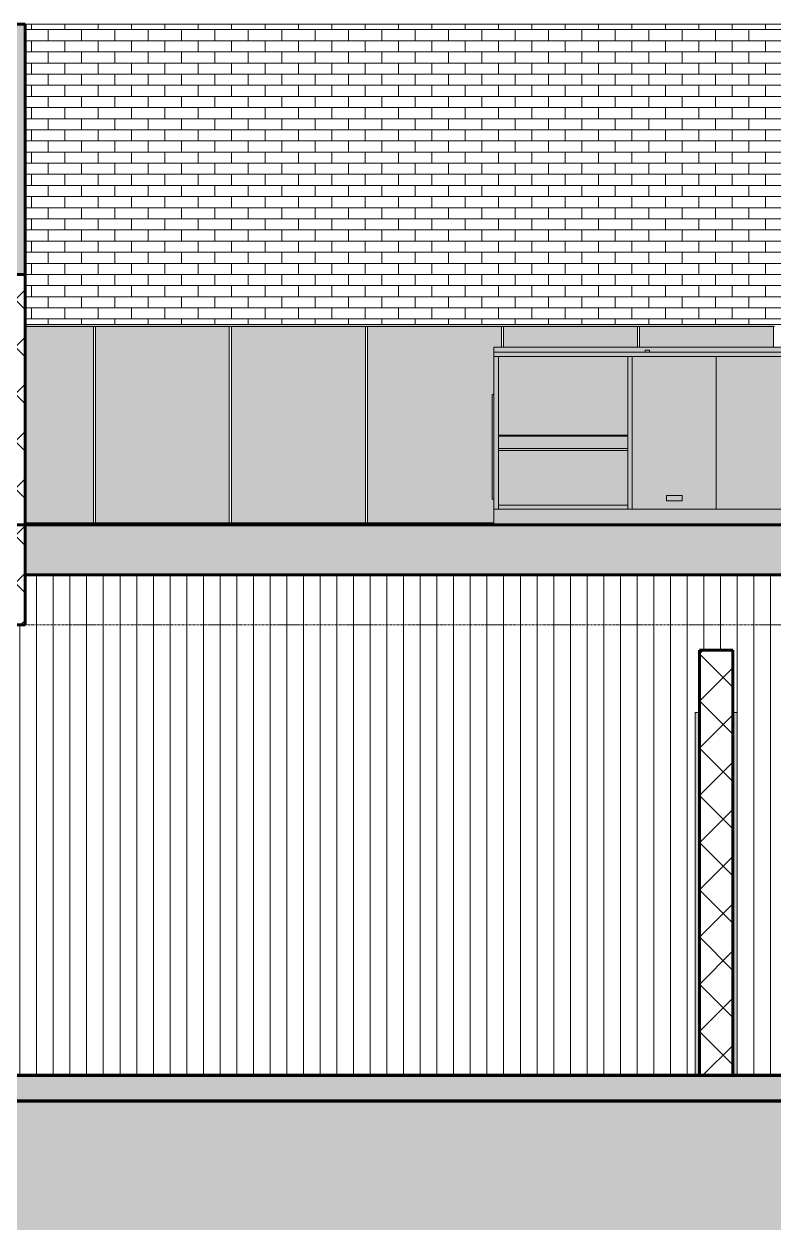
# Model space of a CAD drawing. Header units: inches. Extents: x 1275 to 2881, y -101 to 461.
# Drawn here: x 2319.8 to 2499.6, y -37 to 252 of the extents above; entities that cross this region are included whole.
import ezdxf

# ---------------------------------------------------------------- set-up
doc = ezdxf.new("R2010")
doc.units = ezdxf.units.IN
doc.header["$MEASUREMENT"] = 0
doc.linetypes.add('Grid Line 1_2_', pattern=[0.875, 0.5, -0.125, 0.125, -0.125])
for name, color, linetype, lineweight in [('0-1', 7, 'Continuous', 5), ('0-3', 7, 'Continuous', 9), ('A-DOOR-FRAM-1', 55, 'Continuous', 18), ('A-DOOR-FRAM-2', 7, 'Continuous', 9), ('A-FLOR-LEVL-1', 51, 'Grid Line 1_2_', 9), ('A-GLAZ-CURT', 52, 'Continuous', 9), ('A-GLAZ-CWMG', 51, 'Continuous', 9), ('A-ROOF', 132, 'Continuous', 18), ('A-ROOF-2', 132, 'Continuous', 60), ('A-WALL-PATT-1', 252, 'Continuous', 9), ('A-WALL-PATT-3', 111, 'Continuous', 9), ('C-BLDG-PADS', 91, 'Continuous', 80), ('C-TOPO', 7, 'Continuous', 9), ('C-TOPO-1', 7, 'Continuous', 60), ('M-EQPM', 50, 'Continuous', 9), ('S-FNDN', 32, 'Continuous', 18), ('S-FNDN-2', 250, 'Continuous', 60), ('S-FNDN-6', 32, 'Continuous', 60)]:
    doc.layers.add(name, color=color, linetype=linetype, lineweight=lineweight)
pattern_1 = [(45, (1972.647, 112.405), (-5.65685, 5.65685), []), (135, (1972.647, 112.405), (-5.65685, -5.65685), [])]

# ---------------------------------------------------------------- blocks, each defined once
blk = doc.blocks.new('Oakfire_2_Amenities_rvt-1-BUILDING SECTION - EAST_WEST _ PREP KITCHEN - LOOKING SOUTH')
at = {"layer": 'A-FLOR-LEVL-1'}
for p, q in [((1275.24, 192), (2864.59, 192)), ((1275.24, 0), (2864.59, 0))]:
    blk.add_line(p, q, dxfattribs=at)
blk = doc.blocks.new('Single-Flush - 36_ x 84_-1493901-BUILDING SECTION - EAST_WEST _ PREP KITCHEN - LOOKING SOUTH')
at = {"layer": 'A-DOOR-FRAM-1'}
for points in [[(2481.75, 0), (2481.75, 87), (2480.75, 87), (2480.75, 0)], [(2490.75, 0), (2490.75, 87), (2489.75, 87), (2489.75, 0)]]:
    blk.add_hatch(color=256, dxfattribs=at).paths.add_polyline_path(points, flags=0)
at = {"layer": 'A-DOOR-FRAM-2'}
for p, q in [((2480.75, 0), (2480.75, 87)), ((2480.75, 87), (2481.75, 87)), ((2489.75, 87), (2490.75, 87)), ((2490.75, 87), (2490.75, 0))]:
    blk.add_line(p, q, dxfattribs=at)
blk = doc.blocks.new('Oakfire_2_Kitchen_rvt-1-BUILDING SECTION - EAST_WEST _ PREP KITCHEN - LOOKING SOUTH')
at = {"layer": 'A-WALL-PATT-1'}
h = blk.add_hatch(dxfattribs=at)
h.set_pattern_fill('FP_7', color=256, style=0, pattern_type=2)
h.set_pattern_definition(pattern_1)
h.paths.add_polyline_path([(2312.08, 108), (2320.08, 108), (2320.08, 192), (2312.08, 192), (2312.08, 111.21)], flags=0)
h = blk.add_hatch(dxfattribs=at)
h.set_pattern_fill('FP_7', color=256, style=0, pattern_type=2)
h.set_pattern_definition(pattern_1)
h.paths.add_polyline_path([(2489.75, 0), (2489.75, 102), (2481.75, 102), (2481.75, 0)], flags=0)
at = {"layer": 'A-FLOR-LEVL-1'}
for p, q in [((1275.24, 192), (2864.59, 192)), ((1275.24, 108), (2864.59, 108)), ((1275.24, 0), (2864.59, 0))]:
    blk.add_line(p, q, dxfattribs=at)
at = {"layer": 'S-FNDN-2'}
for p, q in [((2320.08, 192), (2312.08, 192)), ((2320.08, 108), (2320.08, 192)), ((2312.08, 108), (2320.08, 108)), ((2489.75, 102), (2481.75, 102)), ((2481.75, 102), (2481.75, 0)), ((2489.75, 0), (2489.75, 102)), ((2481.75, 0), (2489.75, 0))]:
    blk.add_line(p, q, dxfattribs=at)
at = {"layer": '0-3'}
blk.add_blockref('Single-Flush - 36_ x 84_-1493901-BUILDING SECTION - EAST_WEST _ PREP KITCHEN - LOOKING SOUTH', (0, 0), dxfattribs=at)
blk = doc.blocks.new('Frameless Glass Panel - fake-V17-BUILDING SECTION - EAST_WEST _ PREP KITCHEN - LOOKING SOUTH')
at = {"layer": 'A-GLAZ-CURT'}
blk.add_hatch(color=256, dxfattribs=at).paths.add_polyline_path([(2493.18, 174.62), (2499.47, 174.62), (2499.47, 179.5), (2467.36, 179.5), (2467.36, 174.62), (2492.6, 174.62)], flags=0)
for p, q in [((2467.36, 179.5), (2467.36, 174.62)), ((2499.47, 174.62), (2499.47, 179.5))]:
    blk.add_line(p, q, dxfattribs=at)
blk = doc.blocks.new('Frameless Glass Panel - fake-V18-BUILDING SECTION - EAST_WEST _ PREP KITCHEN - LOOKING SOUTH')
at = {"layer": 'A-GLAZ-CURT'}
blk.add_hatch(color=256, dxfattribs=at).paths.add_polyline_path([(2432.42, 132.5), (2432.42, 138.13), (2432.04, 138.13), (2432.04, 163.25), (2432.42, 163.25), (2432.42, 174.62), (2434.24, 174.62), (2434.24, 179.5), (2402.13, 179.5), (2402.13, 132.5)], flags=0)
for p, q in [((2402.13, 179.5), (2402.13, 132.5)), ((2434.24, 174.62), (2434.24, 179.5))]:
    blk.add_line(p, q, dxfattribs=at)
blk = doc.blocks.new('Frameless Glass Panel - fake-V15-BUILDING SECTION - EAST_WEST _ PREP KITCHEN - LOOKING SOUTH')
at = {"layer": 'A-GLAZ-CURT'}
blk.add_hatch(color=256, dxfattribs=at).paths.add_polyline_path([(2564.7, 132.5), (2564.7, 179.5), (2532.58, 179.5), (2532.58, 132.5)], flags=0)
for p, q in [((2532.58, 179.5), (2532.58, 132.5)), ((2564.7, 132.5), (2564.7, 179.5))]:
    blk.add_line(p, q, dxfattribs=at)
blk = doc.blocks.new('Frameless Glass Panel - fake-V19-BUILDING SECTION - EAST_WEST _ PREP KITCHEN - LOOKING SOUTH')
at = {"layer": 'A-GLAZ-CURT'}
blk.add_hatch(color=256, dxfattribs=at).paths.add_polyline_path([(2336.4, 132.5), (2336.4, 179.5), (2320.08, 179.5), (2320.08, 132.5), (2320.92, 132.5)], flags=0)
blk.add_line((2336.4, 132.5), (2336.4, 179.5), dxfattribs=at)
blk = doc.blocks.new('Rectangular Mullion - Oakfire steel blade-V20-BUILDING SECTION - EAST_WEST _ PREP KITCHEN - LOOKING SOUTH')
at = {"layer": 'A-GLAZ-CWMG'}
blk.add_hatch(color=256, dxfattribs=at).paths.add_polyline_path([(2564.7, 179.5), (2564.95, 179.5), (2564.95, 180), (2532.33, 180), (2532.33, 179.5), (2532.58, 179.5)], flags=0)
blk.add_line((2564.95, 179.5), (2532.33, 179.5), dxfattribs=at)
blk = doc.blocks.new('Rectangular Mullion - Oakfire steel blade-V23-BUILDING SECTION - EAST_WEST _ PREP KITCHEN - LOOKING SOUTH')
at = {"layer": 'A-GLAZ-CWMG'}
blk.add_hatch(color=256, dxfattribs=at).paths.add_polyline_path([(2402.13, 132), (2432.42, 132), (2432.42, 132.5), (2401.87, 132.5), (2401.87, 132)], flags=0)
blk.add_line((2401.87, 132.5), (2432.42, 132.5), dxfattribs=at)
blk = doc.blocks.new('Rectangular Mullion - Oakfire steel blade-V21-BUILDING SECTION - EAST_WEST _ PREP KITCHEN - LOOKING SOUTH')
at = {"layer": 'A-GLAZ-CWMG'}
blk.add_hatch(color=256, dxfattribs=at).paths.add_polyline_path([(2564.7, 132), (2564.95, 132), (2564.95, 132.5), (2532.33, 132.5), (2532.33, 132), (2532.58, 132)], flags=0)
blk.add_line((2532.33, 132.5), (2564.95, 132.5), dxfattribs=at)
blk = doc.blocks.new('Rectangular Mullion - Oakfire steel blade-V24-BUILDING SECTION - EAST_WEST _ PREP KITCHEN - LOOKING SOUTH')
at = {"layer": 'A-GLAZ-CWMG'}
blk.add_hatch(color=256, dxfattribs=at).paths.add_polyline_path([(2320.08, 132), (2336.64, 132), (2336.64, 132.5), (2320.08, 132.5)], flags=0)
blk.add_line((2320.08, 132.5), (2336.65, 132.5), dxfattribs=at)
blk = doc.blocks.new('Rectangular Mullion - Oakfire steel blade-V26-BUILDING SECTION - EAST_WEST _ PREP KITCHEN - LOOKING SOUTH')
at = {"layer": 'A-GLAZ-CWMG'}
blk.add_hatch(color=256, dxfattribs=at).paths.add_polyline_path([(2336.65, 179.5), (2336.65, 180), (2320.08, 180), (2320.08, 179.5), (2336.4, 179.5)], flags=0)
blk.add_line((2336.65, 179.5), (2320.08, 179.5), dxfattribs=at)
blk = doc.blocks.new('AHU-Rooftop-Carrier-Cooling___Elec_Heating-3-5_ton - 50KC-06-1685728-BUILDING SECTION - EAST_WEST _ PREP KITCHEN - LOOKING SOUTH')
at = {"layer": 'M-EQPM'}
h = blk.add_hatch(color=256, dxfattribs=at)
h.paths.add_polyline_path([(2432.42, 135.75), (2506.1, 135.75), (2506.1, 174.62), (2432.42, 174.62), (2432.42, 135.9)], flags=0)
h.paths.add_polyline_path([(2435.02, 136.26), (2433.54, 136.26), (2433.54, 153.23), (2464.6, 153.23), (2464.6, 136.26)], flags=0)
for points in [[(2432.42, 138.13), (2432.42, 163.25), (2432.04, 163.25), (2432.04, 138.13)], [(2433.54, 150.29), (2464.6, 150.29), (2464.6, 153.23), (2433.54, 153.23)], [(2433.54, 149.79), (2464.6, 149.79), (2464.6, 150.29), (2433.54, 150.29), (2433.54, 150.14)], [(2435.02, 136.72), (2464.6, 136.72), (2464.6, 149.79), (2433.54, 149.79), (2433.54, 136.72)], [(2435.02, 136.26), (2464.6, 136.26), (2464.6, 136.72), (2433.54, 136.72), (2433.54, 136.26)], [(2432.42, 132), (2506.79, 132), (2506.79, 135.75), (2432.42, 135.75), (2432.42, 132.5)]]:
    blk.add_hatch(color=256, dxfattribs=at).paths.add_polyline_path(points, flags=0)
for p, q in [((2432.42, 174.62), (2506.1, 174.62)), ((2432.42, 174.62), (2432.42, 135.75)), ((2468.76, 173.88), (2468.76, 173.37)), ((2469.76, 173.88), (2468.76, 173.88)), ((2469.76, 173.37), (2469.76, 173.88)), ((2506.1, 135.75), (2506.1, 174.62)), ((2432.42, 173.37), (2506.1, 173.37)), ((2432.42, 173.37), (2432.42, 172.37)), ((2506.1, 172.37), (2432.42, 172.37)), ((2464.6, 172.37), (2433.54, 172.37)), ((2433.54, 172.37), (2433.54, 153.5)), ((2464.6, 153.5), (2464.6, 172.37)), ((2485.79, 172.37), (2465.6, 172.37)), ((2465.6, 172.37), (2465.6, 135.75)), ((2468.76, 173.37), (2469.76, 173.37)), ((2485.79, 135.75), (2485.79, 172.37)), ((2506.1, 172.37), (2506.1, 173.37)), ((2432.42, 163.25), (2432.04, 163.25)), ((2432.04, 163.25), (2432.04, 138.13)), ((2433.54, 153.5), (2464.6, 153.5)), ((2464.6, 153.25), (2433.54, 153.25)), ((2433.54, 150.29), (2433.54, 153.25)), ((2464.6, 153.25), (2464.6, 150.29)), ((2433.54, 149.79), (2433.54, 150.29)), ((2433.54, 150.29), (2464.6, 150.29)), ((2464.6, 150.29), (2464.6, 149.79)), ((2433.54, 136.72), (2433.54, 149.79)), ((2464.6, 149.79), (2433.54, 149.79)), ((2464.6, 149.79), (2464.6, 136.72)), ((2473.82, 137.75), (2473.82, 139)), ((2473.82, 139), (2477.57, 139)), ((2477.57, 139), (2477.57, 137.75)), ((2432.04, 138.13), (2432.42, 138.13)), ((2433.54, 136.25), (2433.54, 136.72)), ((2464.6, 136.72), (2433.54, 136.72)), ((2433.54, 136.26), (2433.54, 135.75)), ((2464.6, 136.72), (2464.6, 136.25)), ((2464.6, 135.75), (2464.6, 136.26)), ((2477.57, 137.75), (2473.82, 137.75)), ((2432.42, 135.75), (2506.79, 135.75)), ((2432.42, 132), (2432.42, 135.75)), ((2432.42, 135.75), (2506.79, 135.75)), ((2432.42, 135.75), (2432.42, 132)), ((2506.79, 135.75), (2506.79, 132)), ((2506.79, 132), (2506.79, 135.75))]:
    blk.add_line(p, q, dxfattribs=at)

msp = doc.modelspace()

# ---------------------------------------------------------------- hatches: boundary and pattern name
at = {"layer": 'A-ROOF'}
msp.add_hatch(color=256, dxfattribs=at).paths.add_polyline_path([(2480.65, 120), (2597.56, 120), (2597.56, 132), (2320.08, 132), (2320.08, 120), (2457.83, 120)], flags=0)
at = {"layer": 'A-WALL-PATT-3'}
h = msp.add_hatch(dxfattribs=at)
h.set_pattern_fill('FP_10', color=256, style=0, pattern_type=2)
h.set_pattern_definition([(0, (2601.564, 192), (0, 2.667), []), (90, (2601.564, 192), (-4, 2.667), [2.667, -2.667])])
h.paths.add_polyline_path([(2526.29, 180), (2597.56, 180), (2597.56, 252), (2320.08, 252), (2320.08, 180), (2503.47, 180)], flags=0)
h.paths.add_polyline_path([(2279.11, 192), (2312.08, 192), (2312.08, 204.21), (2270.92, 204.21), (2270.92, 192), (2277.78, 192)], flags=0)
h.paths.add_polyline_path([(2291.77, 210.54), (2312.08, 210.54), (2312.08, 220.41), (2270.92, 220.41), (2270.92, 210.54), (2288.38, 210.54)], flags=0)
h.paths.add_polyline_path([(2302.3, 234.89), (2312.08, 234.89), (2312.08, 252), (2270.92, 252), (2270.92, 234.89)], flags=0)
h = msp.add_hatch(dxfattribs=at)
h.set_pattern_fill('FP_4', color=256, style=0, pattern_type=2)
h.set_pattern_definition([(90, (2270.792, 0), (-4, 2e-16), [])])
h.paths.add_polyline_path([(2597.25, 0), (2597.25, 120), (2320.08, 120), (2320.08, 108), (2312.46, 108), (2312.46, 0), (2480.75, 0), (2480.75, 87), (2481.75, 87), (2481.75, 102), (2489.75, 102), (2489.75, 87), (2490.75, 87), (2490.75, 0), (2495.14, 0)], flags=0)
h.paths.add_polyline_path([(2303.21, 0), (2303.21, 96), (2270.79, 96), (2270.79, 0)], flags=0)
h.paths.add_polyline_path([(2270.79, 108), (2303.21, 108), (2303.21, 120), (2270.79, 120), (2270.79, 111.21)], flags=0)
at = {"layer": 'C-BLDG-PADS'}
msp.add_hatch(color=256, dxfattribs=at).paths.add_polyline_path([(1528.3, -6), (2597.41, -6), (2597.41, 0), (1528.3, 0)], flags=0)
at = {"layer": 'C-TOPO'}
h = msp.add_hatch(dxfattribs=at)
h.set_pattern_fill('FP_5', color=256, style=0, pattern_type=2)
h.set_pattern_definition([(0, (1972.647, 112.405), (16, 16), [16, -16]), (0, (1972.647, 118.405), (16, 16), [16, -16]), (0, (1972.647, 124.405), (16, 16), [16, -16]), (90, (1974.647, 126.405), (-16, 16), [16, -16]), (90, (1980.647, 126.405), (-16, 16), [16, -16]), (90, (1986.647, 126.405), (-16, 16), [16, -16])])
h.paths.add_polyline_path([(2069.92, -36.96), (2597.41, -36.96), (2597.41, -6.01), (1528.3, -6.01), (1528.3, -36.96), (2024.28, -36.96)], flags=0)
at = {"layer": 'S-FNDN'}
msp.add_hatch(color=256, dxfattribs=at).paths.add_polyline_path([(2316.08, 192), (2320.08, 192), (2320.08, 252), (2316.08, 252), (2316.08, 221.26)], flags=0)

# ---------------------------------------------------------------- linework, layer by layer
at = {"layer": 'A-FLOR-LEVL-1'}
for p, q in [((1275.24, 192), (2864.59, 192)), ((1275.24, 108), (2864.59, 108)), ((1275.24, 0), (2864.59, 0))]:
    msp.add_line(p, q, dxfattribs=at)
at = {"layer": 'A-ROOF-2'}
for p, q in [((2597.56, 132), (2320.08, 132)), ((2320.08, 132), (2320.08, 120)), ((2320.08, 120), (2597.56, 120))]:
    msp.add_line(p, q, dxfattribs=at)
at = {"layer": 'C-BLDG-PADS'}
for p, q in [((2653.41, 0), (2079.68, 0)), ((1528.3, -6), (2653.41, -6))]:
    msp.add_line(p, q, dxfattribs=at)
at = {"layer": 'C-TOPO'}
for p, q in [((2201.44, -6.01), (2495.14, -6.01)), ((2495.14, -6.01), (2597.41, -6.01))]:
    msp.add_line(p, q, dxfattribs=at)
at = {"layer": 'C-TOPO-1'}
for p, q in [((2201.44, -6.01), (2495.14, -6.01)), ((2495.14, -6.01), (2597.41, -6.01))]:
    msp.add_line(p, q, dxfattribs=at)
at = {"layer": 'S-FNDN'}
for p, q in [((2597.56, 252), (2320.08, 252)), ((2320.08, 180), (2596.56, 180))]:
    msp.add_line(p, q, dxfattribs=at)
at = {"layer": 'S-FNDN-6'}
for p, q in [((2320.08, 252), (2312.08, 252)), ((2320.08, 132), (2320.08, 252)), ((2312.08, 132), (2320.08, 132))]:
    msp.add_line(p, q, dxfattribs=at)

# ---------------------------------------------------------------- block references
at = {"layer": '0-1'}
for name in ['Oakfire_2_Amenities_rvt-1-BUILDING SECTION - EAST_WEST _ PREP KITCHEN - LOOKING SOUTH', 'Oakfire_2_Kitchen_rvt-1-BUILDING SECTION - EAST_WEST _ PREP KITCHEN - LOOKING SOUTH']:
    msp.add_blockref(name, (0, 0), dxfattribs=at)
at = {"layer": 'A-GLAZ-CURT'}
for name, p in [('Frameless Glass Panel - fake-V19-BUILDING SECTION - EAST_WEST _ PREP KITCHEN - LOOKING SOUTH', (0, 0)), ('Frameless Glass Panel - fake-V15-BUILDING SECTION - EAST_WEST _ PREP KITCHEN - LOOKING SOUTH', (-195.69, 0)), ('Frameless Glass Panel - fake-V15-BUILDING SECTION - EAST_WEST _ PREP KITCHEN - LOOKING SOUTH', (-163.07, 0)), ('Frameless Glass Panel - fake-V18-BUILDING SECTION - EAST_WEST _ PREP KITCHEN - LOOKING SOUTH', (0, 0)), ('Frameless Glass Panel - fake-V17-BUILDING SECTION - EAST_WEST _ PREP KITCHEN - LOOKING SOUTH', (-32.61, 0)), ('Frameless Glass Panel - fake-V17-BUILDING SECTION - EAST_WEST _ PREP KITCHEN - LOOKING SOUTH', (0, 0))]:
    msp.add_blockref(name, p, dxfattribs=at)
at = {"layer": 'A-GLAZ-CWMG'}
for name, p in [('Rectangular Mullion - Oakfire steel blade-V26-BUILDING SECTION - EAST_WEST _ PREP KITCHEN - LOOKING SOUTH', (0, 0)), ('Rectangular Mullion - Oakfire steel blade-V20-BUILDING SECTION - EAST_WEST _ PREP KITCHEN - LOOKING SOUTH', (-195.69, 0)), ('Rectangular Mullion - Oakfire steel blade-V20-BUILDING SECTION - EAST_WEST _ PREP KITCHEN - LOOKING SOUTH', (-163.07, 0)), ('Rectangular Mullion - Oakfire steel blade-V20-BUILDING SECTION - EAST_WEST _ PREP KITCHEN - LOOKING SOUTH', (-130.46, 0)), ('Rectangular Mullion - Oakfire steel blade-V20-BUILDING SECTION - EAST_WEST _ PREP KITCHEN - LOOKING SOUTH', (-97.84, 0)), ('Rectangular Mullion - Oakfire steel blade-V20-BUILDING SECTION - EAST_WEST _ PREP KITCHEN - LOOKING SOUTH', (-65.23, 0)), ('Rectangular Mullion - Oakfire steel blade-V24-BUILDING SECTION - EAST_WEST _ PREP KITCHEN - LOOKING SOUTH', (0, 0)), ('Rectangular Mullion - Oakfire steel blade-V21-BUILDING SECTION - EAST_WEST _ PREP KITCHEN - LOOKING SOUTH', (-195.69, 0)), ('Rectangular Mullion - Oakfire steel blade-V21-BUILDING SECTION - EAST_WEST _ PREP KITCHEN - LOOKING SOUTH', (-163.07, 0)), ('Rectangular Mullion - Oakfire steel blade-V23-BUILDING SECTION - EAST_WEST _ PREP KITCHEN - LOOKING SOUTH', (0, 0))]:
    msp.add_blockref(name, p, dxfattribs=at)
at = {"layer": 'M-EQPM'}
msp.add_blockref('AHU-Rooftop-Carrier-Cooling___Elec_Heating-3-5_ton - 50KC-06-1685728-BUILDING SECTION - EAST_WEST _ PREP KITCHEN - LOOKING SOUTH', (0, 0), dxfattribs=at)

doc.saveas('drawing.dxf')
